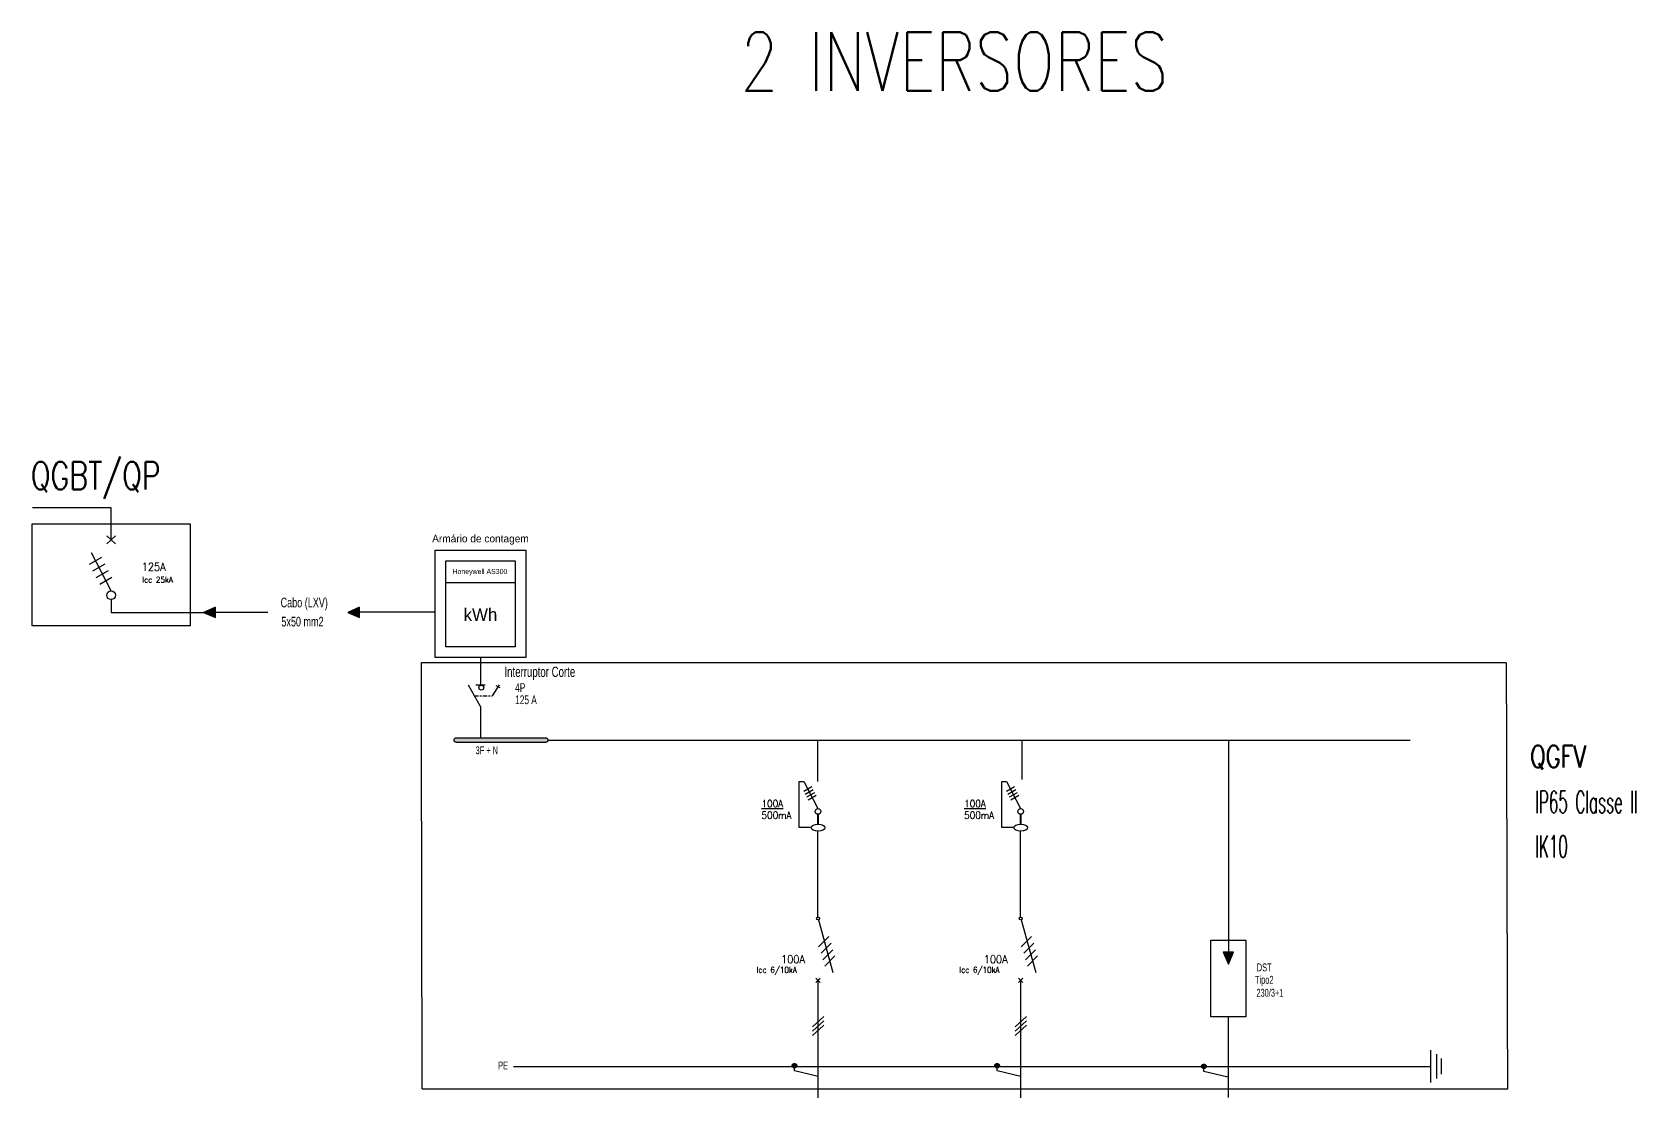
# Model space of a CAD drawing. Header units: millimetres. Extents: x 75320 to 3731865, y 19394 to 539720.
# Drawn here: x 75320 to 184280, y 21069 to 93520 of the extents above; entities that cross this region are included whole.
import ezdxf
from ezdxf.enums import TextEntityAlignment as Align

# ---------------------------------------------------------------- set-up
doc = ezdxf.new("R2010")
doc.units = ezdxf.units.MM
doc.linetypes.add('atContinuous2', pattern=[0])
doc.linetypes.add('RDASHED', pattern=[2.38125, 1.5875, -0.79375])
for name, color, linetype in [('326', 7, 'Continuous'), ('Z_entity', 7, 'Continuous'), ('Z_rectangle', 7, 'Continuous'), ('Z_solid', 96, 'Continuous'), ('Z_text', 7, 'Continuous')]:
    doc.layers.add(name, color=color, linetype=linetype)
doc.styles.add('QTNBCJ+TT111t00', font='', dxfattribs={"height": 0.2})
doc.styles.add('ROMANS', font='ROMANS.shx', dxfattribs={"width": 0.9, "height": 238.125})
doc.styles.get("Standard").update_dxf_attribs({"font": 'bahnschrift.ttf'})
doc.styles.get('QTNBCJ+TT111t00').set_extended_font_data('T T 1 1 1t 0 0')

msp = doc.modelspace()

# ---------------------------------------------------------------- hatches: boundary and pattern name
h = msp.add_hatch(color=256)
h.dxf.hatch_style = 1
h.paths.add_polyline_path([(110386, 45395), (110382, 45420), (110372, 45444), (110356, 45467), (110336, 45487), (110312, 45504), (110285, 45517), (110256, 45526), (110226, 45529), (104139, 45529), (104105, 45526), (104072, 45517), (104043, 45504), (104017, 45487), (103996, 45467), (103980, 45444), (103969, 45420), (103966, 45395), (103969, 45367), (103980, 45341), (103996, 45318), (104017, 45299), (104043, 45283), (104072, 45272), (104105, 45265), (104139, 45262), (110226, 45262), (110256, 45265), (110285, 45272), (110312, 45283), (110336, 45299), (110356, 45318), (110372, 45341), (110382, 45367)])
at = {"layer": 'Z_solid'}
for points in [[(86974, 54068), (87773, 53722), (87773, 54428)], [(96773, 54075), (97572, 53729), (97572, 54434)], [(156597, 30173), (156943, 30973), (156237, 30973)], [(127269, 23258), (127266, 23229), (127257, 23201), (127243, 23176), (127224, 23155), (127201, 23137), (127173, 23123), (127143, 23114), (127109, 23111), (127075, 23114), (127045, 23123), (127018, 23137), (126994, 23155), (126975, 23176), (126961, 23201), (126952, 23229), (126949, 23258), (126952, 23287), (126961, 23315), (126975, 23339), (126994, 23361), (127018, 23379), (127045, 23393), (127075, 23401), (127109, 23404), (127143, 23401), (127173, 23393), (127201, 23379), (127224, 23361), (127243, 23339), (127257, 23315), (127266, 23287)], [(141039, 23258), (141036, 23229), (141027, 23201), (141013, 23176), (140994, 23155), (140971, 23137), (140943, 23123), (140913, 23114), (140879, 23111), (140845, 23114), (140815, 23123), (140788, 23137), (140764, 23155), (140745, 23176), (140731, 23201), (140722, 23229), (140719, 23258), (140722, 23287), (140731, 23315), (140745, 23339), (140764, 23361), (140788, 23379), (140815, 23393), (140845, 23401), (140879, 23404), (140913, 23401), (140943, 23393), (140971, 23379), (140994, 23361), (141013, 23339), (141027, 23315), (141036, 23287)], [(155093, 23216), (155090, 23187), (155081, 23159), (155067, 23135), (155048, 23113), (155025, 23095), (154998, 23081), (154967, 23073), (154933, 23069), (154900, 23073), (154869, 23081), (154842, 23095), (154818, 23113), (154800, 23135), (154785, 23159), (154777, 23187), (154774, 23216), (154777, 23245), (154785, 23273), (154800, 23297), (154818, 23319), (154842, 23337), (154869, 23351), (154900, 23360), (154933, 23363), (154967, 23360), (154998, 23351), (155025, 23337), (155048, 23319), (155067, 23297), (155081, 23273), (155090, 23245)]]:
    msp.add_hatch(color=0, dxfattribs=at).paths.add_polyline_path(points)

# ---------------------------------------------------------------- linework, layer by layer
for p, q in [((80688, 61187), (75352, 61187)), ((80688, 58998), (80688, 61187)), ((80397, 59267), (80980, 58729)), ((80397, 58729), (80980, 59267)), ((79219, 57341), (80050, 57824)), ((79452, 56890), (80283, 57373)), ((79685, 56439), (80516, 56922)), ((79918, 55988), (80749, 56471)), ((80685, 54940), (80685, 54068)), ((80685, 54068), (86974, 54068)), ((110386, 45395), (168950, 45384)), ((128712, 42581), (128712, 45368)), ((142567, 45403), (142567, 42724)), ((156590, 45390), (156590, 31785)), ((127745, 41927), (128292, 42242)), ((127845, 41726), (128392, 42041)), ((127944, 41525), (128491, 41840)), ((128044, 41324), (128591, 41639)), ((141514, 41927), (142061, 42242)), ((141614, 41726), (142161, 42041)), ((141713, 41525), (142260, 41840)), ((141813, 41324), (142360, 41639)), ((128720, 40351), (128720, 39681)), ((142489, 40351), (142489, 39681))]:
    msp.add_line(p, q)
at = {"color": 0, "linetype": 'ByBlock'}
for p, q in [((128712, 42581), (128712, 45368)), ((128712, 39681), (128712, 40351)), ((142481, 39681), (142481, 40351)), ((128712, 33360), (128712, 39200)), ((142481, 33360), (142481, 39200)), ((128738, 33170), (129732, 29591)), ((142507, 33170), (143501, 29591)), ((129444, 32040), (128755, 31350)), ((143213, 32040), (142524, 31350)), ((129615, 31591), (128925, 30902)), ((129730, 31144), (129041, 30454)), ((129859, 30720), (129170, 30030)), ((143384, 31591), (142694, 30902)), ((143499, 31144), (142810, 30454)), ((143628, 30720), (142939, 30030)), ((128866, 28924), (128576, 29214)), ((128576, 28924), (128866, 29214)), ((128721, 21069), (128721, 29069)), ((142635, 28924), (142345, 29214)), ((142345, 28924), (142635, 29214)), ((142490, 21069), (142490, 29069)), ((156590, 21088), (156590, 26587))]:
    msp.add_line(p, q, dxfattribs=at)
for points in [[(75320, 60085), (86057, 60085), (86057, 53154), (75320, 53154)], [(102710, 58308), (108855, 58308), (108855, 51013), (102710, 51013)], [(103432, 57585), (108132, 57585), (108132, 51736), (103432, 51736)], [(103432, 56113), (108132, 56113), (108132, 51736), (103432, 51736)], [(155395, 31785), (157785, 31785), (157785, 26587), (155395, 26587)]]:
    msp.add_lwpolyline(points, close=True)
for points in [[(80685, 55528), (79349, 58119)], [(128246, 39442), (127425, 39442), (127425, 42581), (127756, 42581), (128692, 40740)], [(142015, 39442), (141194, 39442), (141194, 42581), (141525, 42581), (142461, 40740)]]:
    msp.add_lwpolyline(points)
at = {"linetype": 'RDASHED'}
msp.add_lwpolyline([(101767, 50660), (175468, 50660), (175552, 21675), (101822, 21675)], close=True, dxfattribs=at)
for centre, radius in [((80685, 55234), 294), ((128712, 40546), 195), ((142481, 40546), 195)]:
    msp.add_circle(centre, radius)
at = {"color": 0, "linetype": 'ByBlock'}
for centre in [(128714, 33263), (142483, 33263)]:
    msp.add_circle(centre, 96.6, dxfattribs=at)
for centre in [(128717, 39440), (142486, 39440)]:
    msp.add_ellipse(centre, major_axis=(471, 0), ratio=0.510093)
at = {"layer": 'Z_entity', "color": 7}
for points in [[(86974, 54068), (87773, 53722), (87773, 54428), (86974, 54068)], [(96773, 54075), (97572, 53729), (97572, 54434), (96773, 54075)], [(110386, 45395), (110382, 45420), (110372, 45444), (110356, 45467), (110336, 45487), (110312, 45504), (110285, 45517), (110256, 45526), (110226, 45529), (104139, 45529), (104105, 45526), (104072, 45517), (104043, 45504), (104017, 45487), (103996, 45467), (103980, 45444), (103969, 45420), (103966, 45395), (103966, 45395), (103969, 45367), (103980, 45341), (103996, 45318), (104017, 45299), (104043, 45283), (104072, 45272), (104105, 45265), (104139, 45262), (110226, 45262), (110256, 45265), (110285, 45272), (110312, 45283), (110336, 45299), (110356, 45318), (110372, 45341), (110382, 45367), (110386, 45395), (110386, 45395)], [(156597, 30173), (156943, 30973), (156237, 30973), (156597, 30173)], [(127269, 23258), (127266, 23229), (127257, 23201), (127243, 23176), (127224, 23155), (127201, 23137), (127173, 23123), (127143, 23114), (127109, 23111), (127075, 23114), (127045, 23123), (127018, 23137), (126994, 23155), (126975, 23176), (126961, 23201), (126952, 23229), (126949, 23258), (126952, 23287), (126961, 23315), (126975, 23339), (126994, 23361), (127018, 23379), (127045, 23393), (127075, 23401), (127109, 23404), (127143, 23401), (127173, 23393), (127201, 23379), (127224, 23361), (127243, 23339), (127257, 23315), (127266, 23287), (127269, 23258), (127269, 23258)], [(141039, 23258), (141036, 23229), (141027, 23201), (141013, 23176), (140994, 23155), (140971, 23137), (140943, 23123), (140913, 23114), (140879, 23111), (140845, 23114), (140815, 23123), (140788, 23137), (140764, 23155), (140745, 23176), (140731, 23201), (140722, 23229), (140719, 23258), (140722, 23287), (140731, 23315), (140745, 23339), (140764, 23361), (140788, 23379), (140815, 23393), (140845, 23401), (140879, 23404), (140913, 23401), (140943, 23393), (140971, 23379), (140994, 23361), (141013, 23339), (141027, 23315), (141036, 23287), (141039, 23258), (141039, 23258)], [(155093, 23216), (155090, 23187), (155081, 23159), (155067, 23135), (155048, 23113), (155025, 23095), (154998, 23081), (154967, 23073), (154933, 23069), (154900, 23073), (154869, 23081), (154842, 23095), (154818, 23113), (154800, 23135), (154785, 23159), (154777, 23187), (154774, 23216), (154777, 23245), (154785, 23273), (154800, 23297), (154818, 23319), (154842, 23337), (154869, 23351), (154900, 23360), (154933, 23363), (154967, 23360), (154998, 23351), (155025, 23337), (155048, 23319), (155067, 23297), (155081, 23273), (155090, 23245), (155093, 23216), (155093, 23216)]]:
    msp.add_lwpolyline(points, dxfattribs=at)
at = {"layer": 'Z_entity', "color": 0}
for points in [[(91344, 54075), (87773, 54075)], [(102710, 54081), (97572, 54081)], [(105777, 51059), (105777, 49131)], [(105777, 47666), (104978, 49131)], [(106097, 49131), (105457, 49131)], [(107056, 49158), (106576, 48398)], [(106829, 49104), (107109, 48958)], [(105378, 48398), (105657, 48398)], [(105750, 48398), (105857, 48398)], [(105950, 48398), (106243, 48398)], [(106337, 48398), (106430, 48398)], [(106523, 48398), (106576, 48398)], [(105777, 47666), (105777, 45529)], [(110226, 45529), (104139, 45529)], [(104139, 45262), (110226, 45262)], [(156590, 31785), (156590, 30973)], [(128335, 25895), (129107, 26615)], [(128335, 25602), (129107, 26308)], [(142104, 25895), (142876, 26615)], [(142104, 25602), (142876, 26308)], [(128335, 25309), (129107, 26015)], [(142104, 25309), (142876, 26015)], [(170335, 24308), (170335, 22123)], [(170740, 24041), (170740, 22390)], [(108021, 23214), (170335, 23216)], [(127109, 22912), (127109, 23258)], [(128721, 22525), (127109, 22912)], [(140879, 22912), (140879, 23258)], [(142491, 22525), (140879, 22912)], [(154934, 22870), (154934, 23216)], [(171060, 23748), (171060, 22683)], [(156545, 22484), (154934, 22870)]]:
    msp.add_lwpolyline(points, dxfattribs=at)
at = {"layer": 'Z_entity', "color": 0, "linetype": 'atContinuous2'}
msp.add_circle((105838, 48957), 166, dxfattribs=at)
at = {"layer": 'Z_rectangle', "color": 7, "linetype": 'atContinuous2'}
for p, q in [((105777, 53619), (105777, 53606)), ((105782, 50550), (105782, 50537))]:
    msp.add_line(p, q, dxfattribs=at)

# ---------------------------------------------------------------- texts
at = {"lineweight": -3, "style": 'ROMANS'}
for s, height, width, p in [('2 INVERSORES', 4000, 0.75, (123447, 89520)), ('QGBT/QP', 1890.8, 0.75, (75237, 62423)), ('QGFV', 1500, 0.75, (177096, 43535)), ('IP65 Classe II', 1500, 0.5, (177434, 40435)), ('IK10', 1500, 0.5, (177434, 37415))]:
    msp.add_text(s, height=height, dxfattribs=dict(at, width=width)).set_placement(p)
at = {"width": 7000.41, "attachment_point": 5}
for s, insert, char_height in [('\\pxqc;Armário de contagem', (105782, 59014), 513.54), ('\\pxqc;kWh', (105782, 53924), 855.9)]:
    msp.add_mtext(s, dxfattribs=dict(at, insert=insert, char_height=char_height))
at = {"insert": (105745, 56803), "char_height": 342.36, "attachment_point": 5}
msp.add_mtext_dynamic_manual_height_columns('Honeywell AS300', width=4700.99, gutter_width=713, heights=[0], dxfattribs=at)
at = {"layer": '326', "linetype": 'Continuous', "style": 'ROMANS', "width": 0.9}
for s, p in [('125A', (83585, 56902)), ('100A', (127015, 30225)), ('100A', (140784, 30225))]:
    msp.add_text(s, height=543.5, dxfattribs=at).set_placement(p, align=Align.CENTER)
for s, p in [('Icc 25kA', (82807, 56295)), ('Icc 6/10kA', (124547, 29775)), ('Icc 6/10kA', (138316, 29775))]:
    msp.add_text(s, height=400, dxfattribs=at).set_placement(p, align=Align.MIDDLE_LEFT)
for s, p in [('%%U100A', (124878, 40833)), ('500mA', (124878, 40043)), ('%%U100A', (138646, 40833)), ('500mA', (138646, 40043))]:
    msp.add_text(s, height=487.9, dxfattribs=at).set_placement(p)
at = {"layer": 'Z_text', "color": 0, "style": 'QTNBCJ+TT111t00', "width": 0.7}
for s, height, p in [('Cabo (LXV)', 656.2, (92206, 54414)), ('5x50 mm2', 656.2, (92257, 53117)), ('Interruptor Corte', 699.9, (107413, 49685)), ('4P', 600.6, (108141, 48661)), ('125 A', 600.6, (108141, 47835)), ('3F + N', 536.3, (105453, 44431)), ('DST', 536.3, (158525, 29673)), ('Tipo2', 536.3, (158401, 28829)), ('230/3+1', 536.3, (158500, 27949)), ('PE', 536.3, (106984, 23007))]:
    msp.add_text(s, height=height, rotation=0.00055, dxfattribs=at).set_placement(p)

doc.saveas('drawing.dxf')
